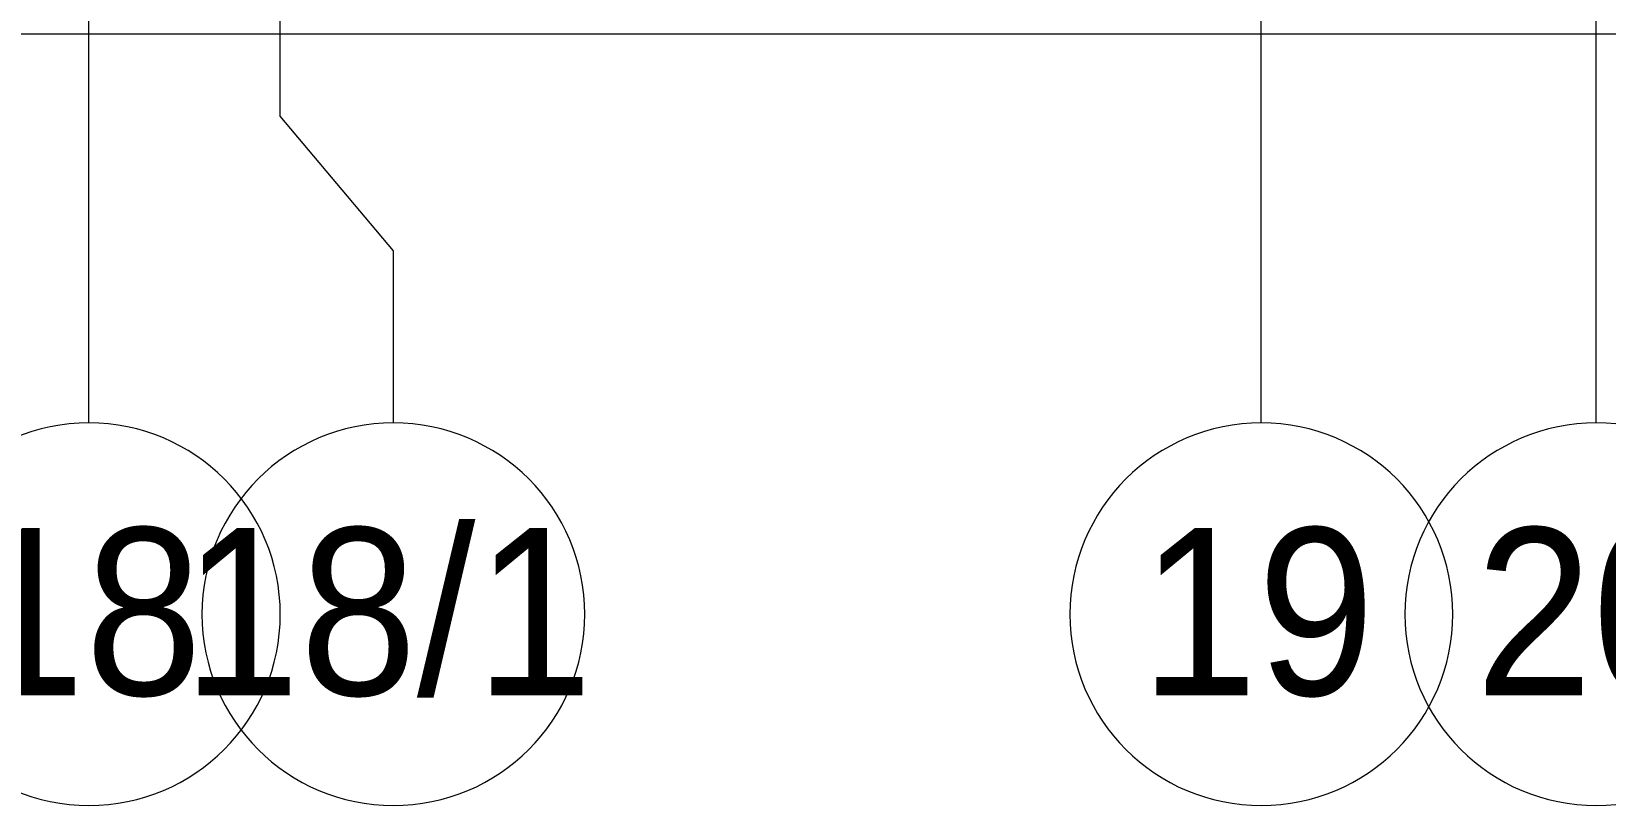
# Model space of a CAD drawing. Header units: millimetres. Extents: x -249154 to 415037, y -45458 to 354837.
# Drawn here: x 65485 to 72063, y -3642 to -405 of the extents above; entities that cross this region are included whole.
import ezdxf

# ---------------------------------------------------------------- set-up
doc = ezdxf.new("R2010")
doc.units = ezdxf.units.MM
for name, color, linetype, lineweight in [('A-WALL', 7, 'Continuous', 5), ('Оси', 7, 'Continuous', 9), ('Оси-1', 7, 'Continuous', 20)]:
    doc.layers.add(name, color=color, linetype=linetype, lineweight=lineweight)
doc.styles.add('Arial', font='arial.ttf', dxfattribs={"width": 0.9, "height": 700})

# ---------------------------------------------------------------- blocks, each defined once
blk = doc.blocks.new('Ось сетки - D8-29747960-Объем проектирования 1 этажа')
at = {"layer": 'Оси-1'}
for start, end in [(360, 180), (180, 360)]:
    blk.add_arc((0, 0), 4, start, end, dxfattribs=at)

msp = doc.modelspace()

# ---------------------------------------------------------------- linework, layer by layer
at = {"layer": 'A-WALL'}
msp.add_line((72344.7, -416.1), (-225.3, -416.1), dxfattribs=at)
at = {"layer": 'Оси'}
for points in [[(65724.7, -2042.3), (65724.7, 2957.7), (65724.7, 22262), (65724.7, 27262)], [(66997.4, -2042.3), (66997.4, -1322.8), (66524.7, -759.5), (66524.7, 4240.5), (66524.7, 22262), (66524.7, 27262)], [(70624.7, -2042.3), (70624.7, 2957.7), (70624.7, 22262), (70624.7, 27262)], [(72024.7, -2042.3), (72024.7, 2957.7), (72024.7, 22262), (72024.7, 27262)]]:
    msp.add_lwpolyline(points, dxfattribs=at)

# ---------------------------------------------------------------- block references
at = {"layer": 'Оси-1', "xscale": 199.9999999999999, "yscale": 199.9999999999999, "zscale": 199.9999999999999}
for p in [(65724.7, -2842.3), (66997.4, -2842.3), (70624.7, -2842.3), (72024.7, -2842.3)]:
    msp.add_blockref('Ось сетки - D8-29747960-Объем проектирования 1 этажа', p, dxfattribs=at)

# ---------------------------------------------------------------- texts
at = {"layer": 'Оси', "char_height": 700, "attachment_point": 1, "style": 'Arial'}
for s, insert, width in [('18', (65219.5, -2481), 1212.151), ('18/1', (66116.8, -2481), 2121.265), ('19', (70119.5, -2481), 1212.151), ('20', (71519.5, -2481), 1212.151)]:
    msp.add_mtext(s, dxfattribs=dict(at, insert=insert, width=width))

doc.saveas('drawing.dxf')
